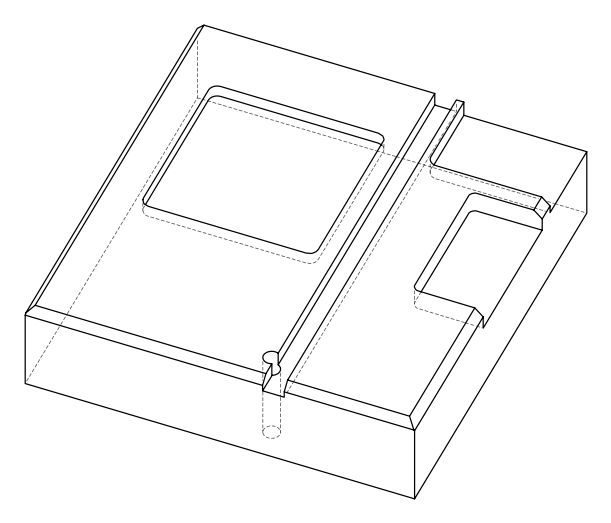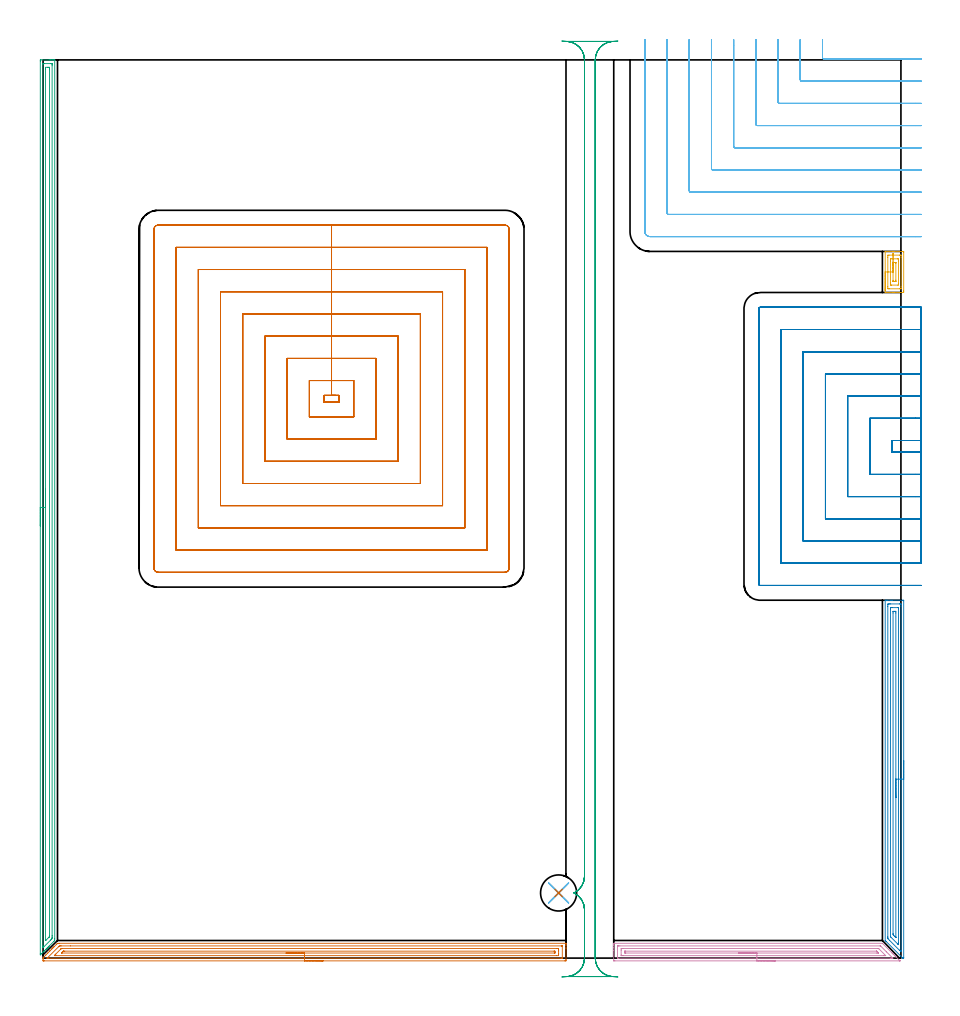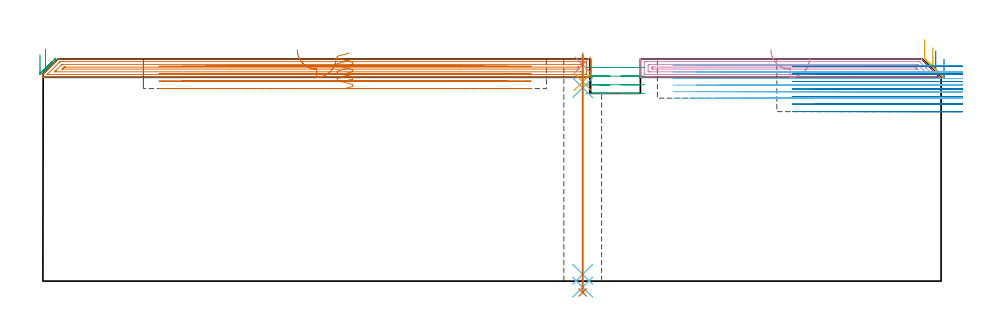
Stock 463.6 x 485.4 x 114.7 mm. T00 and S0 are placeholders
(PLAN: 13 operations, 6 tool changes, 121.6 min)
(1 AREA_MILL | FG_CHAMFER_SURFACE | UGT0205_001 | 9.14 min | 13009 mm3)
(2 AREA_MILL_1 | FG_CHAMFER_SURFACE_1 | UGT0205_001 | 6.27 min | 9955 mm3)
(3 AREA_MILL_2 | FG_CHAMFER_SURFACE_2 | UGT0205_001 | 11.74 min | 14554 mm3)
(4 AREA_MILL_3 | FG_CHAMFER_SURFACE_3 | UGT0205_001 | 5 min | 6951 mm3)
(5 AREA_MILL_4 | FG_CHAMFER_SURFACE_4 | UGT0205_001 | 0.93 min | 1701 mm3)
(6 MILL_CORNER_NOTCH_RECTANGULAR | CORNER_NOTCH_RECTANGULAR | UGT0201_008 | Follow Part, ap 4, ae 75% | 18.74 min | 306807 mm3)
(7 MILL_RECTANGULAR_POCKET | POCKET_RECTANGULAR_STRAIGHT | UGT0201_008 | Follow Part, ap 4, ae 75% | 28.44 min | 646648 mm3)
(8 MILL_SLOT | SLOT_PARTIAL_RECTANGULAR | UGT0201_008 | Follow Part, ap 4, ae 75% | 31.61 min | 382132 mm3)
(9 MILL_RECTANGULAR_SLOT | SLOT_RECTANGULAR | UGT0201_104 | Follow Part, ap 5, ae 75% | 8.61 min | 223768 mm3)
(10 SPOT_DRILL | STEP1HOLE | NXT0321_9005460120000 | 0.05 min | 50 mm3)
(11 DRILL_BLIND_HOLE_INTO_CENTER | STEP1HOLE | UGT0301_198 | 0.06 min | 94 mm3)
(12 GUN_DRILL_THROUGH_HOLE | STEP1HOLE | UGT0307_003 | 0.56 min | 3751 mm3)
(13 SPADE_DRILL_TO_ENLARGE_THROUGH_HOLE | STEP1HOLE | UGT0306_010 | 0.49 min | 27650 mm3)
(TOOL UGT0205_001 | Chamfer Mill 20 x 3 x 45 deg. | D20 FL50 Z2)
(TOOL UGT0201_008 | End Mill 16 mm | D16 FL32 Z4)
(TOOL UGT0201_104 | End Mill 20 mm | D20 FL22 Z2)
(TOOL NXT0321_9005460120000 | NC Spot Drill, 142deg, 12mm, Carbide, Uncoated | D12 PA142 FL30 Z2)
(TOOL UGT0301_198 | Twist Drill 7.9 mm | D7.9 PA118 FL73 Z2)
(TOOL UGT0307_003 | Gun Drill 7 mm | D7 PA130 FL24 Z1)
(TOOL UGT0306_010 | Spade Drill 19.5mm | D19.5 PA132 FL10 Z2)
(OP 1 AREA_MILL)
G17 G21 G94 G90
T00 M6
G54
G17 G0 G90 X151.3 Y-1.5 S1061 M3
G43 Z124.7 H0
Z115.2
G94 G1 X151.262 Z114.328 F250.
X151.148 Z113.463
X150.959 Z112.612
X150.697 Z111.78
X150.363 Z110.974
X149.96 Z110.2
X149.492 Z109.464
X148.96 Z108.772
X148.371 Z108.129
X147.728 Z107.54
X147.036 Z107.008
X146.3 Z106.54
X145.526 Z106.137
X144.72 Z105.803
X143.888 Z105.541
X143.036 Z105.352
X142.172 Z105.238
X141.3 Z105.2
X0.616
X0.359 Y-1.499 Z105.201
X0.17 Y-1.497 Z105.203
X0.003 Y-1.491 Z105.205
X0.001 Y-1.46 Z105.236
X0. Y-1.129 Z105.566
Y-0.463 Z106.236
Y-0.147 Z106.552
X0.008 Y0.185 Z106.884
X0.01 Y0.2 Z106.899
X0.17 Y0.368 Z107.067
X0.616 Y0.817 Z107.515
X1.51 Y1.71 Z108.409
X2.585 Y2.785 Z109.484
X3.633 Y3.834 Z110.532
X3.743 Y3.944 Z110.641
X4.636 Y4.837 Z111.535
X4.799 Y5.001 Z111.696
X4.958 Y5.16 Z111.857
X5.082 Y5.284 Z111.981
X5.237 Y5.439 Z112.134
X5.388 Y5.589 Z112.287
X5.529 Y5.73 Z112.428
X5.675 Y5.877 Z112.573
X5.817 Y6.018 Z112.716
X5.976 Y6.177 Z112.875
X6.113 Y6.315 Z113.011
X7.427 Y7.629 Z114.326
X7.762 Y7.96 Z114.659
X7.799 Y7.993 Z114.693
X8.655 Y8. Z114.7
X282.43
X282.59 Y7.998 Z114.688
X282.597 Y7.861 Z114.554
X282.6 Y7.718 Z114.417
Y7.418 Z114.118
Y6.753 Z113.448
Y5.544 Z112.241
Y5.001 Z111.696
Y-0.857 Z105.84
X282.596 Y-1.129 Z105.569
X282.59 Y-1.493 Z105.205
X282.359 Y-1.497 Z105.202
X281.984 Y-1.5 Z105.2
X141.3
Y-0.086 Z106.614
X2.775 Y-0.085 Z106.615
X2.403 Y-0.083 Z106.617
X2.225 Y-0.079 Z106.621
X2.185 Y-0.075 Z106.625
X2.201 Y-0.055 Z106.645
X2.23 Y-0.023 Z106.677
X2.403 Y0.153 Z106.853
X8.389 Y6.138 Z112.838
X8.655 Y6.402 Z113.102
X8.837 Y6.575 Z113.275
X9.549 Y6.583 Z113.283
X9.72 Y6.585 Z113.285
X14.813 Y6.586 Z113.286
X280.197 Y6.585 Z113.285
X280.369 Y6.584 Z113.284
X280.548 Y6.58 Z113.28
X280.585 Y6.579 Z113.279
X280.591 Y6.556 Z113.256
X280.595 Y6.526 Z113.226
X280.599 Y6.359 Z113.059
X280.6 Y0.228 Z106.928
X280.598 Y0.096 Z106.796
X280.594 Y-0.009 Z106.691
X280.59 Y-0.074 Z106.626
X280.557 Y-0.079 Z106.621
X280.197 Y-0.084 Z106.616
X280.026 Y-0.085 Z106.615
X141.3 Y-0.086 Z106.614
Y1.328 Z108.028
X6.869 Y1.329 Z108.029
X6.144 Y1.333 Z108.033
X6.12 Y1.335 Z108.035
X6.094 Y1.383 Z108.083
X6.205 Y1.499 Z108.199
X6.531 Y1.83 Z108.53
X6.869 Y2.17 Z108.87
X9.549 Y4.85 Z111.55
X9.626 Y4.926 Z111.626
X9.704 Y5.001 Z111.701
X9.854 Y5.142 Z111.842
X9.891 Y5.165 Z111.865
X9.979 Y5.168 Z111.868
X10.095 Y5.17 Z111.87
X10.269 Y5.171 Z111.871
X10.442
X277.517
X278.239 Y5.17 Z111.87
X278.411 Y5.168 Z111.868
X278.575 Y5.165 Z111.865
X278.59 Y5.001 Z111.701
X278.596 Y4.819 Z111.519
X278.6 Y4.126 Z110.826
Y3.94 Z110.64
X278.599 Y2.19 Z108.89
X278.59 Y1.499 Z108.199
X278.577 Y1.335 Z108.035
X277.517 Y1.329 Z108.029
X141.3 Y1.328 Z108.028
Y2.743 Z109.443
X10.442
X10.065 Y2.744 Z109.444
X9.972 Y2.746 Z109.446
X9.919 Y2.749 Z109.449
X9.912 Y2.752 Z109.452
X9.921 Y2.765 Z109.465
X9.941 Y2.79 Z109.49
X9.978 Y2.829 Z109.529
X10.398 Y3.25 Z109.95
X10.442 Y3.293 Z109.993
X10.866 Y3.71 Z110.41
X10.9 Y3.74 Z110.44
X10.919 Y3.75 Z110.45
X10.948 Y3.752 Z110.452
X11.076 Y3.755 Z110.455
X11.335 Y3.757 Z110.457
X11.711
X276.107
X276.461 Y3.755 Z110.455
X276.52 Y3.754 Z110.454
X276.577 Y3.751 Z110.451
X276.59 Y3.672 Z110.372
X276.6 Y3.274 Z109.974
Y3.25 Z109.95
X276.596 Y2.824 Z109.524
X276.593 Y2.771 Z109.471
X276.59 Y2.751 Z109.451
X276.558 Y2.749 Z109.449
X276.421 Y2.745 Z109.445
X276.248 Y2.743 Z109.443
X141.3
X140.428 Z109.481
X139.564 Z109.595
X138.712 Z109.783
X137.88 Z110.046
X137.074 Z110.38
X136.3 Z110.782
X135.564 Z111.251
X134.872 Z111.782
X134.229 Z112.372
X133.64 Z113.015
X133.108 Z113.707
X132.64 Z114.443
X132.237 Z115.216
X131.903 Z116.022
X131.641 Z116.854
X131.452 Z117.706
X131.338 Z118.571
X131.3 Z119.443
G0 Z124.7
M5
M2
(OP 2 AREA_MILL_1)
G17 G21 G94 G90
T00 M6
G54
G17 G0 G90 X465.1 Y106.7 S1061 M3
G43 Z124.7 H0
Z114.7
G94 G1 Y106.662 Z113.828 F250.
Y106.548 Z112.964
Y106.359 Z112.112
Y106.097 Z111.28
Y105.763 Z110.474
Y105.36 Z109.7
Y104.891 Z108.964
Y104.36 Z108.272
Y103.771 Z107.629
Y103.128 Z107.04
Y102.436 Z106.508
Y101.7 Z106.04
Y100.926 Z105.637
Y100.12 Z105.303
Y99.288 Z105.041
Y98.436 Z104.852
Y97.572 Z104.738
Y96.7 Z104.7
Y0.344
X465.098 Y0.177 Z104.702
X465.095 Y0.038 Z104.705
X465.092 Y0.002 Z104.706
X464.894 Y0.001 Z104.9
X464.595 Y0.01 Z105.202
X464.544 Y0.058 Z105.254
X464.423 Y0.177 Z105.375
X464.299 Y0.3 Z105.499
X455.656 Y8.944 Z114.144
X455.501 Y9.098 Z114.296
X455.172 Y9.427 Z114.626
X455.116 Y9.486 Z114.68
X455.105 Y9.505 Z114.69
X455.1 Y9.561 Z114.7
Y193.223
X455.103 Y193.39 Z114.688
X455.142 Y193.393 Z114.649
X455.539 Y193.4 Z114.261
X455.842 Z113.958
X456.544 Z113.251
X457.785 Z112.012
X458.322 Z111.472
X458.942 Z110.853
X464.544 Z105.253
X464.815 Y193.398 Z104.982
X465.092 Y193.39 Z104.706
X465.099 Y193.112 Z104.699
X465.1 Y96.7 Z104.7
X463.686 Z106.114
X463.685 Y4.198 Z106.115
Y4.169
X463.656 Y3.406 Z106.144
X462.852 Y4.198 Z106.948
X462.767 Y4.283 Z107.033
X457.433 Y9.616 Z112.367
X456.601 Y10.454 Z113.199
X456.544 Y10.517 Z113.256
X456.516 Y11.348 Z113.284
X456.515 Y11.378 Z113.285
X456.514 Y190.095 Z113.286
X456.516 Y190.989 Z113.284
X456.517 Y191.017 Z113.283
X456.544 Y191.39 Z113.256
X457.027 Y191.397 Z112.773
X457.433 Y191.399 Z112.367
X457.914 Y191.4 Z111.886
X462.767 Y191.399 Z107.033
X463.25 Y191.397 Z106.55
X463.656 Y191.39 Z106.144
X463.683 Y190.989 Z106.117
X463.684 Y190.96 Z106.116
X463.686 Y190.095 Z106.114
Y96.7
X462.272 Z107.528
X462.271 Y8.271 Z107.529
X462.27 Y7.773 Z107.53
X462.267 Y7.381 Z107.533
X462.265 Y7.263 Z107.535
X462.032 Y7.479 Z107.768
X461.878 Y7.625 Z107.922
X461.726 Y7.773 Z108.074
X458.152 Y11.348 Z111.648
X457.981 Y11.527 Z111.819
X457.935 Y11.577 Z111.865
X457.933 Y11.597 Z111.867
X457.93 Y11.645 Z111.87
X457.929 Y11.744 Z111.871
Y188.308
X457.93 Y188.703 Z111.87
X457.933 Y189.202 Z111.867
X457.936 Y189.39 Z111.864
X458.128 Y189.397 Z111.672
X458.322 Y189.399 Z111.478
X459.014 Y189.4 Z110.786
X462.075 Y189.399 Z107.725
X462.206 Y189.395 Z107.594
X462.253 Y189.391 Z107.547
X462.266 Y189.386 Z107.534
X462.267 Y189.38 Z107.533
X462.27 Y189.333 Z107.53
X462.271 Y189.202 Z107.529
X462.272 Y188.806 Z107.528
Y96.7
X460.857 Z108.943
Y11.481
X460.856 Y11.348 Z108.944
X460.852 Y11.129 Z108.948
X460.851 Y11.113 Z108.949
X460.843 Y11.117 Z108.957
X460.812 Y11.141 Z108.988
X460.782 Y11.168 Z109.018
X460.601 Y11.348 Z109.199
X460.1 Y11.851 Z109.7
X459.715 Y12.242 Z110.085
X459.35 Y12.628 Z110.45
X459.344 Y13.002 Z110.456
X459.343 Y13.136 Z110.457
Y186.52
X459.347 Y187.277 Z110.453
X459.349 Y187.381 Z110.451
X459.444 Y187.39 Z110.356
X460.114 Y187.4 Z109.686
X460.542 Y187.395 Z109.258
X460.756 Y187.39 Z109.044
X460.85 Y187.384 Z108.95
X460.857 Y186.52 Z108.943
Y96.7
Y95.828 Z108.981
Y94.963 Z109.095
Y94.112 Z109.283
Y93.28 Z109.546
Y92.474 Z109.88
Y91.7 Z110.282
Y90.964 Z110.751
Y90.272 Z111.282
Y89.629 Z111.872
Y89.039 Z112.515
Y88.508 Z113.207
Y88.04 Z113.943
Y87.637 Z114.716
Y87.303 Z115.522
Y87.041 Z116.354
Y86.852 Z117.206
Y86.738 Z118.071
Y86.7 Z118.943
G0 Z124.7
M5
M2
(OP 3 AREA_MILL_2)
G17 G21 G94 G90
T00 M6
G54
G17 G0 G90 X-1.5 Y233.55 S1061 M3
G43 Z124.7 H0
Z116.9
G94 G1 Y233.588 Z116.028 F250.
Y233.702 Z115.164
Y233.891 Z114.312
Y234.153 Z113.48
Y234.487 Z112.674
Y234.89 Z111.9
Y235.358 Z111.164
Y235.89 Z110.472
Y236.479 Z109.829
Y237.122 Z109.24
Y237.814 Z108.709
Y238.55 Z108.24
Y239.324 Z107.837
Y240.13 Z107.503
Y240.962 Z107.241
Y241.814 Z107.052
Y242.678 Z106.938
Y243.55 Z106.9
X-1.499 Y484.781 Z106.901
X-1.497 Y485.176 Z106.902
X-1.492 Y485.39 Z106.905
X-1.109 Y485.4 Z107.288
X3.277 Z111.671
X3.815 Z112.212
X4.154 Z112.55
X4.693 Z113.089
X5.031 Z113.426
X5.71 Z114.109
X5.998 Z114.397
X6.151 Y485.398 Z114.543
X6.298 Y485.39 Z114.688
X6.3 Y485.227 Z114.7
Y10.36
X6.293 Y9.499 Z114.693
X6.265 Y9.467 Z114.665
X5.909 Y9.108 Z114.307
X3.277 Y6.475 Z111.673
X3.141 Y6.34 Z111.539
X2.978 Y6.176 Z111.375
X2.839 Y6.036 Z111.234
X2.694 Y5.893 Z111.092
X2.547 Y5.746 Z110.945
X2.4 Y5.598 Z110.795
X2.248 Y5.446 Z110.645
X2.116 Y5.315 Z110.514
X1.961 Y5.159 Z110.356
X1.801 Y5. Z110.199
X1.686 Y4.884 Z110.083
X1.523 Y4.72 Z109.917
X1.354 Y4.553 Z109.752
X1.255 Y4.454 Z109.653
X0.646 Y3.845 Z109.044
X0.461 Y3.66 Z108.858
X-0.142 Y3.058 Z108.258
X-0.88 Y2.319 Z107.519
X-1.493 Y1.707 Z106.907
X-1.496 Y1.873 Z106.904
X-1.5 Y2.223 Z106.9
Y2.319
Y243.55
X-0.086 Z108.314
X-0.085 Y482.845 Z108.315
X-0.079 Y483.382 Z108.321
X-0.062 Y483.39 Z108.338
X0.008 Y483.395 Z108.408
X0.114 Y483.398 Z108.514
X0.247 Y483.4 Z108.647
X0.646 Z109.046
X4.154 Z112.554
X4.633 Z113.033
X4.816 Y483.397 Z113.216
X4.848 Y483.395 Z113.248
X4.877 Y483.391 Z113.277
X4.879 Y483.349 Z113.279
X4.884 Y483.144 Z113.284
X4.885 Y482.994 Z113.285
X4.886 Y482.249 Z113.286
Y12.147
X4.884 Y11.404 Z113.284
X4.882 Y11.254 Z113.282
X4.867 Y10.528 Z113.267
X4.707 Y10.36 Z113.107
X4.429 Y10.08 Z112.829
X4.154 Y9.804 Z112.554
X0.243 Y5.893 Z108.643
X0.084 Y5.737 Z108.484
X0.001 Y5.657 Z108.401
X-0.069 Y5.592 Z108.331
X-0.079 Y5.738 Z108.321
X-0.082 Y5.893 Z108.318
X-0.085 Y6.367 Z108.315
X-0.086 Y6.638 Z108.314
Y243.55
X1.328 Z109.728
X1.329 Y480.313 Z109.729
X1.33 Y480.51 Z109.73
X1.336 Y481.207 Z109.736
X1.34 Y481.393 Z109.74
X2.4 Y481.4 Z110.8
X3.089 Y481.399 Z111.489
X3.277 Y481.395 Z111.677
X3.46 Y481.39 Z111.86
X3.465 Y481.207 Z111.865
X3.469 Y481.012 Z111.869
X3.471 Y480.313 Z111.871
Y480.115
Y11.95
X3.47 Y11.751 Z111.87
X3.467 Y11.62 Z111.867
X3.464 Y11.576 Z111.864
X3.455 Y11.562 Z111.855
X3.428 Y11.531 Z111.828
X3.277 Y11.377 Z111.677
X3.217 Y11.316 Z111.617
X1.523 Y9.622 Z109.923
X1.446 Y9.545 Z109.846
X1.366 Y9.467 Z109.766
X1.35 Y9.457 Z109.75
X1.335 Y9.449 Z109.735
X1.332 Y9.467 Z109.732
X1.331 Y9.492 Z109.731
X1.329 Y9.664 Z109.729
X1.328 Y243.55 Z109.728
Y244.422 Z109.767
Y245.286 Z109.88
Y246.138 Z110.069
Y246.97 Z110.332
Y247.776 Z110.665
Y248.55 Z111.068
Y249.286 Z111.537
Y249.978 Z112.068
Y250.621 Z112.657
Y251.21 Z113.301
Y251.742 Z113.993
Y252.21 Z114.728
Y252.613 Z115.502
Y252.947 Z116.308
Y253.209 Z117.14
Y253.398 Z117.992
Y253.512 Z118.857
Y253.55 Z119.728
G0 Z124.7
M5
M2
(OP 4 AREA_MILL_3)
G17 G21 G94 G90
T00 M6
G54
G17 G0 G90 X395.75 Y-1.5 S1061 M3
G43 Z124.7 H0
Z115.2
G94 G1 X395.712 Z114.328 F250.
X395.598 Z113.464
X395.409 Z112.612
X395.147 Z111.78
X394.813 Z110.974
X394.41 Z110.2
X393.942 Z109.464
X393.41 Z108.772
X392.821 Z108.129
X392.178 Z107.54
X391.486 Z107.008
X390.75 Z106.54
X389.976 Z106.137
X389.17 Z105.803
X388.338 Z105.541
X387.486 Z105.352
X386.622 Z105.238
X385.75 Z105.2
X309.005
X308.485 Y-1.495 Z105.203
X308.41 Y-1.492 Z105.206
X308.4 Y-1.411 Z105.286
Y4.126 Z110.82
Y5.566 Z112.263
Y6.753 Z113.448
Y7.375 Z114.074
Y7.737 Z114.436
X308.403 Y7.87 Z114.563
X308.41 Y7.998 Z114.688
X308.558 Y8. Z114.7
X453.572
X453.595 Y7.993 Z114.692
X453.614 Y7.985 Z114.683
X453.742 Y7.858 Z114.558
X458.79 Y2.812 Z109.508
X458.926 Y2.675 Z109.373
X459.087 Y2.514 Z109.212
X459.228 Y2.374 Z109.07
X459.372 Y2.229 Z108.927
X459.517 Y2.084 Z108.782
X459.666 Y1.936 Z108.632
X460.146 Y1.454 Z108.154
X460.413 Y1.188 Z107.886
X460.541 Y1.061 Z107.757
X460.891 Y0.709 Z107.409
X463.051 Y-1.45 Z105.248
X463.09 Y-1.491 Z105.207
X463.091 Y-1.497 Z105.201
X463.09 Y-1.499 Z105.199
X462.748 Y-1.5 Z105.2
X385.75
Y-0.086 Z106.614
X310.789 Y-0.085 Z106.615
X310.617 Y-0.084 Z106.616
X310.445 Y-0.08 Z106.62
X310.41 Y-0.079 Z106.621
X310.406 Y-0.055 Z106.645
X310.403 Y-0.027 Z106.673
X310.4 Y0.129 Z106.829
X310.401 Y6.387 Z113.087
X310.405 Y6.488 Z113.188
X310.41 Y6.555 Z113.255
X310.415 Y6.579 Z113.279
X310.43 Y6.58 Z113.28
X310.789 Y6.585 Z113.285
X310.96
X311.682 Y6.586 Z113.286
X452.318 Y6.585 Z113.285
X452.498 Y6.583 Z113.283
X452.542 Y6.58 Z113.28
X452.561 Y6.577 Z113.277
X452.587 Y6.555 Z113.255
X452.679 Y6.469 Z113.169
X455.803 Y3.348 Z110.048
X458.926 Y0.223 Z106.923
X459.163 Y-0.021 Z106.679
X459.209 Y-0.07 Z106.63
X459.14 Y-0.079 Z106.621
X458.926 Y-0.083 Z106.617
X458.754 Y-0.085 Z106.615
X458.033 Y-0.086 Z106.614
X457.863
X385.75
Y1.328 Z108.028
X313.466
X312.746 Y1.33 Z108.03
X312.574 Y1.332 Z108.032
X312.411 Y1.335 Z108.035
X312.405 Y1.499 Z108.199
X312.401 Y1.668 Z108.368
X312.4 Y4.296 Z110.996
X312.406 Y5.001 Z111.701
X312.408 Y5.164 Z111.864
X312.574 Y5.167 Z111.867
X313.294 Y5.171 Z111.871
X450.894
X451.068
X451.414 Y5.167 Z111.867
X451.51 Y5.165 Z111.865
X451.544 Y5.145 Z111.845
X451.596 Y5.098 Z111.798
X451.699 Y5.001 Z111.701
X455.201 Y1.499 Z108.199
X455.356 Y1.341 Z108.041
X455.357 Y1.332 Z108.032
X455.356 Y1.331 Z108.031
X454.637 Y1.329 Z108.029
X454.464 Y1.328 Z108.028
X385.75
Y2.743 Z109.443
X314.875
X314.53 Y2.745 Z109.445
X314.468 Y2.746 Z109.446
X314.41 Y2.75 Z109.45
X314.4 Y3.25 Z109.95
X314.401 Y3.668 Z110.368
X314.403 Y3.72 Z110.42
X314.408 Y3.745 Z110.445
X314.411 Y3.75 Z110.45
X314.425 Y3.752 Z110.452
X314.562 Y3.756 Z110.456
X314.735 Y3.757 Z110.457
X450.378
X450.442 Y3.756 Z110.456
X450.473 Y3.753 Z110.453
X450.485 Y3.751 Z110.451
X450.539 Y3.7 Z110.4
X450.781 Y3.468 Z110.168
X450.894 Y3.357 Z110.057
X451.298 Y2.95 Z109.65
X451.417 Y2.826 Z109.526
X451.49 Y2.747 Z109.447
X451.484 Y2.746 Z109.446
X451.409 Y2.745 Z109.445
X450.894 Y2.743 Z109.443
X450.519
X385.75
X384.878 Z109.481
X384.014 Z109.595
X383.162 Z109.783
X382.33 Z110.046
X381.524 Z110.38
X380.75 Z110.782
X380.014 Z111.251
X379.322 Z111.782
X378.679 Z112.372
X378.09 Z113.015
X377.558 Z113.707
X377.09 Z114.443
X376.687 Z115.217
X376.353 Z116.022
X376.091 Z116.854
X375.902 Z117.706
X375.788 Z118.571
X375.75 Z119.443
G0 Z124.7
M5
M2
(OP 5 AREA_MILL_4)
G17 G21 G94 G90
T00 M6
G54
G17 G0 G90 X455.1 Y360.8 S1061 M3
G43 Z124.7 H0
G94 G1 Y360.838 Z123.828 F250.
Y360.952 Z122.963
Y361.141 Z122.112
Y361.403 Z121.28
Y361.737 Z120.474
Y362.14 Z119.7
Y362.609 Z118.964
Y363.14 Z118.272
Y363.729 Z117.629
Y364.372 Z117.039
Y365.064 Z116.508
Y365.8 Z116.04
Y366.574 Z115.637
Y367.38 Z115.303
Y368.212 Z115.041
Y369.064 Z114.852
Y369.928 Z114.738
Y370.8 Z114.7
Y381.852
X455.105 Y381.891 Z114.691
X455.11 Y381.894 Z114.685
X455.219 Y381.9 Z114.579
X459.307 Z110.492
X460.097 Z109.697
X464.544 Z105.251
X464.944 Y381.897 Z104.852
X465.091 Y381.89 Z104.705
X465.099 Y381.743 Z104.699
X465.1 Y381.41 Z104.7
Y360.521
X465.098 Y360.19 Z104.702
X465.091 Y359.706 Z104.705
X465.034 Y359.703 Z104.761
X463.259 Y359.7 Z106.537
X460.1 Z109.693
X459.307 Z110.492
X459.211 Z110.587
X455.219 Z114.579
X455.11 Y359.706 Z114.685
X455.105 Y359.709 Z114.691
X455.1 Y359.747 Z114.7
Y370.8
X456.514 Z113.286
Y378.758
X456.516 Y379.642 Z113.284
X456.518 Y379.669 Z113.282
X456.544 Y379.89 Z113.256
X457.175 Y379.899 Z112.625
X462.767 Y379.9 Z107.033
X463.399 Y379.897 Z106.401
X463.656 Y379.89 Z106.144
X463.682 Y379.642 Z106.118
X463.684 Y379.614 Z106.116
X463.686 Y378.758 Z106.114
Y362.842
X463.684 Y361.958 Z106.116
X463.682 Y361.931 Z106.118
X463.656 Y361.71 Z106.144
X463.025 Y361.701 Z106.775
X457.433 Y361.7 Z112.367
X456.801 Y361.703 Z112.999
X456.544 Y361.71 Z113.256
X456.518 Y361.958 Z113.282
X456.516 Y361.987 Z113.284
X456.514 Y362.842 Z113.286
Y370.8
X457.928 Z111.872
Y376.497
X457.929 Y376.989 Z111.871
X457.93 Y377.379 Z111.87
X457.935 Y377.874 Z111.865
X458.296 Y377.899 Z111.504
X461.852 Y377.9 Z107.948
X461.878 Y377.898 Z107.922
X462.264 Y377.874 Z107.536
X462.269 Y377.484 Z107.531
X462.271 Y376.989 Z107.529
X462.272 Y376.497 Z107.528
X462.271 Y364.611 Z107.529
X462.27 Y364.221 Z107.53
X462.265 Y363.727 Z107.535
X461.904 Y363.701 Z107.896
X458.349 Y363.7 Z111.451
X458.322 Y363.702 Z111.478
X457.935 Y363.727 Z111.865
X457.931 Y364.116 Z111.869
X457.929 Y364.611 Z111.871
X457.928 Y365.002 Z111.872
Y370.8
X459.343 Z110.457
Y375.09
Y375.221
X459.344 Y375.598 Z110.456
X459.346 Y375.786 Z110.454
X459.349 Y375.878 Z110.451
X459.352 Y375.89 Z110.448
X459.372 Y375.894 Z110.428
X459.419 Y375.898 Z110.381
X460.1 Y375.9 Z109.7
X460.307 Z109.493
X460.814 Y375.894 Z108.986
X460.843 Y375.891 Z108.957
X460.851 Y375.887 Z108.949
X460.853 Y375.874 Z108.947
X460.856 Y375.801 Z108.944
X460.857 Y375.651 Z108.943
Y375.352
Y366.379
X460.856 Y366.002 Z108.944
X460.854 Y365.814 Z108.946
X460.851 Y365.722 Z108.949
X460.848 Y365.71 Z108.952
X460.828 Y365.706 Z108.972
X460.781 Y365.702 Z109.019
X460.1 Y365.7 Z109.7
X459.894 Z109.906
X459.386 Y365.706 Z110.414
X459.357 Y365.709 Z110.443
X459.349 Y365.713 Z110.451
X459.347 Y365.726 Z110.453
X459.344 Y365.799 Z110.456
X459.343 Y365.949 Z110.457
Y366.248
Y370.8
Y371.672 Z110.495
Y372.537 Z110.609
Y373.388 Z110.798
Y374.22 Z111.06
Y375.026 Z111.394
Y375.8 Z111.797
Y376.536 Z112.266
Y377.228 Z112.797
Y377.871 Z113.386
Y378.461 Z114.03
Y378.992 Z114.722
Y379.46 Z115.457
Y379.863 Z116.231
Y380.197 Z117.037
Y380.459 Z117.869
Y380.648 Z118.721
Y380.762 Z119.586
Y380.8 Z120.457
G0 Z124.7
M5
M2
(OP 6 MILL_CORNER_NOTCH_RECTANGULAR)
G17 G21 G94 G90
T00 M6
G54
G17 G0 G90 X421.2 Y496.4 S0 M3
G43 Z124.7 H0
Z111.317
G94 G1 Y493.4 F250.
Y486.693 F500.
G3 X421.993 Y485.9 R0.8
G1 X471.584
X474.584 F250.
G0 Z124.7
X409.2 Y496.4
Z111.317
G1 Y493.4
Y474.693 F500.
G3 X409.993 Y473.9 R0.8
G1 X471.6
X474.6 F250.
G0 Z124.7
X397.2 Y496.4
Z111.317
G1 Y493.4
Y462.694 F500.
G3 X397.994 Y461.9 R0.8
G1 X471.6
X474.6 F250.
G0 Z124.7
X385.2 Y496.4
Z111.317
G1 Y493.4
Y450.694 F500.
G3 X385.994 Y449.9 R0.8
G1 X471.6
X474.6 F250.
G0 Z124.7
X373.2 Y496.4
Z111.317
G1 Y493.4
Y438.694 F500.
G3 X373.994 Y437.9 R0.8
G1 X471.6
X474.6 F250.
G0 Z124.7
X361.2 Y496.4
Z111.317
G1 Y493.4
Y426.695 F500.
G3 X361.995 Y425.9 R0.8
G1 X471.6
X474.6 F250.
G0 Z124.7
X349.2 Y496.4
Z111.317
G1 Y493.4
Y414.695 F500.
G3 X349.995 Y413.9 R0.8
G1 X471.6
X474.6 F250.
G0 Z124.7
X337.2 Y496.4
Z111.317
G1 Y493.4
Y402.695 F500.
G3 X337.995 Y401.9 R0.8
G1 X471.6
X474.6 F250.
G0 Z124.7
X325.2 Y496.4
Z111.317
G1 Y493.4
Y392.7 F500.
G3 X328. Y389.9 R2.8
G1 X471.6
X474.6 F250.
G0 Z124.7
X421.2 Y496.4
Z107.933
G1 Y493.4
Y486.693 F500.
G3 X421.993 Y485.9 R0.8
G1 X471.584
X474.584 F250.
G0 Z124.7
X409.2 Y496.4
Z107.933
G1 Y493.4
Y474.693 F500.
G3 X409.993 Y473.9 R0.8
G1 X471.6
X474.6 F250.
G0 Z124.7
X397.2 Y496.4
Z107.933
G1 Y493.4
Y462.694 F500.
G3 X397.994 Y461.9 R0.8
G1 X471.6
X474.6 F250.
G0 Z124.7
X385.2 Y496.4
Z107.933
G1 Y493.4
Y450.694 F500.
G3 X385.994 Y449.9 R0.8
G1 X471.6
X474.6 F250.
G0 Z124.7
X373.2 Y496.4
Z107.933
G1 Y493.4
Y438.694 F500.
G3 X373.994 Y437.9 R0.8
G1 X471.6
X474.6 F250.
G0 Z124.7
X361.2 Y496.4
Z107.933
G1 Y493.4
Y426.695 F500.
G3 X361.995 Y425.9 R0.8
G1 X471.6
X474.6 F250.
G0 Z124.7
X349.2 Y496.4
Z107.933
G1 Y493.4
Y414.695 F500.
G3 X349.995 Y413.9 R0.8
G1 X471.6
X474.6 F250.
G0 Z124.7
X337.2 Y496.4
Z107.933
G1 Y493.4
Y402.695 F500.
G3 X337.995 Y401.9 R0.8
G1 X471.6
X474.6 F250.
G0 Z124.7
X325.2 Y496.4
Z107.933
G1 Y493.4
Y392.7 F500.
G3 X328. Y389.9 R2.8
G1 X471.6
X474.6 F250.
G0 Z124.7
X421.2 Y496.4
Z104.55
G1 Y493.4
Y486.693 F500.
G3 X421.993 Y485.9 R0.8
G1 X471.584
X474.584 F250.
G0 Z124.7
X409.2 Y496.4
Z104.55
G1 Y493.4
Y474.693 F500.
G3 X409.993 Y473.9 R0.8
G1 X471.6
X474.6 F250.
G0 Z124.7
X397.2 Y496.4
Z104.55
G1 Y493.4
Y462.694 F500.
G3 X397.994 Y461.9 R0.8
G1 X471.6
X474.6 F250.
G0 Z124.7
X385.2 Y496.4
Z104.55
G1 Y493.4
Y450.694 F500.
G3 X385.994 Y449.9 R0.8
G1 X471.6
X474.6 F250.
G0 Z124.7
X373.2 Y496.4
Z104.55
G1 Y493.4
Y438.694 F500.
G3 X373.994 Y437.9 R0.8
G1 X471.6
X474.6 F250.
G0 Z124.7
X361.2 Y496.4
Z104.55
G1 Y493.4
Y426.695 F500.
G3 X361.995 Y425.9 R0.8
G1 X471.6
X474.6 F250.
G0 Z124.7
X349.2 Y496.4
Z104.55
G1 Y493.4
Y414.695 F500.
G3 X349.995 Y413.9 R0.8
G1 X471.6
X474.6 F250.
G0 Z124.7
X337.2 Y496.4
Z104.55
G1 Y493.4
Y402.695 F500.
G3 X337.995 Y401.9 R0.8
G1 X471.6
X474.6 F250.
G0 Z124.7
X325.2 Y496.4
Z104.55
G1 Y493.4
Y392.7 F500.
G3 X328. Y389.9 R2.8
G1 X471.6
X474.6 F250.
G0 Z124.7
X421.2 Y496.4
Z101.167
G1 Y493.4
Y486.693 F500.
G3 X421.993 Y485.9 R0.8
G1 X471.584
X474.584 F250.
G0 Z124.7
X409.2 Y496.4
Z101.167
G1 Y493.4
Y474.693 F500.
G3 X409.993 Y473.9 R0.8
G1 X471.6
X474.6 F250.
G0 Z124.7
X397.2 Y496.4
Z101.167
G1 Y493.4
Y462.694 F500.
G3 X397.994 Y461.9 R0.8
G1 X471.6
X474.6 F250.
G0 Z124.7
X385.2 Y496.4
Z101.167
G1 Y493.4
Y450.694 F500.
G3 X385.994 Y449.9 R0.8
G1 X471.6
X474.6 F250.
G0 Z124.7
X373.2 Y496.4
Z101.167
G1 Y493.4
Y438.694 F500.
G3 X373.994 Y437.9 R0.8
G1 X471.6
X474.6 F250.
G0 Z124.7
X361.2 Y496.4
Z101.167
G1 Y493.4
Y426.695 F500.
G3 X361.995 Y425.9 R0.8
G1 X471.6
X474.6 F250.
G0 Z124.7
X349.2 Y496.4
Z101.167
G1 Y493.4
Y414.695 F500.
G3 X349.995 Y413.9 R0.8
G1 X471.6
X474.6 F250.
G0 Z124.7
X337.2 Y496.4
Z101.167
G1 Y493.4
Y402.695 F500.
G3 X337.995 Y401.9 R0.8
G1 X471.6
X474.6 F250.
G0 Z124.7
X325.2 Y496.4
Z101.167
G1 Y493.4
Y392.7 F500.
G3 X328. Y389.9 R2.8
G1 X471.6
X474.6 F250.
G0 Z124.7
X421.2 Y496.4
Z97.783
G1 Y493.4
Y486.693 F500.
G3 X421.993 Y485.9 R0.8
G1 X471.584
X474.584 F250.
G0 Z124.7
X409.2 Y496.4
Z97.783
G1 Y493.4
Y474.693 F500.
G3 X409.993 Y473.9 R0.8
G1 X471.6
X474.6 F250.
G0 Z124.7
X397.2 Y496.4
Z97.783
G1 Y493.4
Y462.694 F500.
G3 X397.994 Y461.9 R0.8
G1 X471.6
X474.6 F250.
G0 Z124.7
X385.2 Y496.4
Z97.783
G1 Y493.4
Y450.694 F500.
G3 X385.994 Y449.9 R0.8
G1 X471.6
X474.6 F250.
G0 Z124.7
X373.2 Y496.4
Z97.783
G1 Y493.4
Y438.694 F500.
G3 X373.994 Y437.9 R0.8
G1 X471.6
X474.6 F250.
G0 Z124.7
X361.2 Y496.4
Z97.783
G1 Y493.4
Y426.695 F500.
G3 X361.995 Y425.9 R0.8
G1 X471.6
X474.6 F250.
G0 Z124.7
X349.2 Y496.4
Z97.783
G1 Y493.4
Y414.695 F500.
G3 X349.995 Y413.9 R0.8
G1 X471.6
X474.6 F250.
G0 Z124.7
X337.2 Y496.4
Z97.783
G1 Y493.4
Y402.695 F500.
G3 X337.995 Y401.9 R0.8
G1 X471.6
X474.6 F250.
G0 Z124.7
X325.2 Y496.4
Z97.783
G1 Y493.4
Y392.7 F500.
G3 X328. Y389.9 R2.8
G1 X471.6
X474.6 F250.
G0 Z124.7
X421.2 Y496.4
Z94.4
G1 Y493.4
Y486.693 F500.
G3 X421.993 Y485.9 R0.8
G1 X471.584
X474.584 F250.
G0 Z124.7
X409.2 Y496.4
Z94.4
G1 Y493.4
Y474.693 F500.
G3 X409.993 Y473.9 R0.8
G1 X471.6
X474.6 F250.
G0 Z124.7
X397.2 Y496.4
Z94.4
G1 Y493.4
Y462.694 F500.
G3 X397.994 Y461.9 R0.8
G1 X471.6
X474.6 F250.
G0 Z124.7
X385.2 Y496.4
Z94.4
G1 Y493.4
Y450.694 F500.
G3 X385.994 Y449.9 R0.8
G1 X471.6
X474.6 F250.
G0 Z124.7
X373.2 Y496.4
Z94.4
G1 Y493.4
Y438.694 F500.
G3 X373.994 Y437.9 R0.8
G1 X471.6
X474.6 F250.
G0 Z124.7
X361.2 Y496.4
Z94.4
G1 Y493.4
Y426.695 F500.
G3 X361.995 Y425.9 R0.8
G1 X471.6
X474.6 F250.
G0 Z124.7
X349.2 Y496.4
Z94.4
G1 Y493.4
Y414.695 F500.
G3 X349.995 Y413.9 R0.8
G1 X471.6
X474.6 F250.
G0 Z124.7
X337.2 Y496.4
Z94.4
G1 Y493.4
Y402.695 F500.
G3 X337.995 Y401.9 R0.8
G1 X471.6
X474.6 F250.
G0 Z124.7
X325.2 Y496.4
Z94.4
G1 Y493.4
Y392.7 F500.
G3 X328. Y389.9 R2.8
G1 X471.6
X474.6 F250.
G0 Z124.7
M5
M2
(OP 7 MILL_RECTANGULAR_POCKET)
G17 G21 G94 G90
T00 M6
G54
G17 G0 G90 X158.171 Y304.1 S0 M3
G43 Z124.7 H0
Z117.7
G94 G1 X151.9 Z116.02 F250.
Y300.5 Z115.055
X159.9 Z112.911
Y304.1 Z111.947
X155.9 Z110.875
X151.9 F500.
Y300.5
X159.9
Y304.1
X155.9
Y312.1
X143.9
Y292.5
X167.9
Y312.1
X155.9
Y324.1
X131.9
Y280.5
X179.9
Y324.1
X155.9
Y336.1
X119.9
Y268.5
X191.9
Y336.1
X155.9
Y348.1
X107.9
Y256.5
X203.9
Y348.1
X155.9
Y360.1
X95.9
Y244.5
X215.9
Y360.1
X155.9
Y372.1
X83.9
Y232.5
X227.9
Y372.1
X155.9
Y384.1
X71.9
Y220.5
X239.9
Y384.1
X155.9
Y396.1
X62.2
G3 X59.9 Y393.8 R2.3
G1 Y210.8
G3 X62.2 Y208.5 R2.3
G1 X249.6
G3 X251.9 Y210.8 R2.3
G1 Y393.8
G3 X249.6 Y396.1 R2.3
G1 X155.9
X154.9
G0 X158.171 Y304.1 Z113.875
G1 X151.9 Z112.195 F250.
Y300.5 Z111.23
X159.9 Z109.086
Y304.1 Z108.122
X155.9 Z107.05
X151.9 F500.
Y300.5
X159.9
Y304.1
X155.9
Y312.1
X143.9
Y292.5
X167.9
Y312.1
X155.9
Y324.1
X131.9
Y280.5
X179.9
Y324.1
X155.9
Y336.1
X119.9
Y268.5
X191.9
Y336.1
X155.9
Y348.1
X107.9
Y256.5
X203.9
Y348.1
X155.9
Y360.1
X95.9
Y244.5
X215.9
Y360.1
X155.9
Y372.1
X83.9
Y232.5
X227.9
Y372.1
X155.9
Y384.1
X71.9
Y220.5
X239.9
Y384.1
X155.9
Y396.1
X62.2
G3 X59.9 Y393.8 R2.3
G1 Y210.8
G3 X62.2 Y208.5 R2.3
G1 X249.6
G3 X251.9 Y210.8 R2.3
G1 Y393.8
G3 X249.6 Y396.1 R2.3
G1 X155.9
X154.9
G0 X158.171 Y304.1 Z110.05
G1 X151.9 Z108.37 F250.
Y300.5 Z107.405
X159.9 Z105.261
Y304.1 Z104.297
X155.9 Z103.225
X151.9 F500.
Y300.5
X159.9
Y304.1
X155.9
Y312.1
X143.9
Y292.5
X167.9
Y312.1
X155.9
Y324.1
X131.9
Y280.5
X179.9
Y324.1
X155.9
Y336.1
X119.9
Y268.5
X191.9
Y336.1
X155.9
Y348.1
X107.9
Y256.5
X203.9
Y348.1
X155.9
Y360.1
X95.9
Y244.5
X215.9
Y360.1
X155.9
Y372.1
X83.9
Y232.5
X227.9
Y372.1
X155.9
Y384.1
X71.9
Y220.5
X239.9
Y384.1
X155.9
Y396.1
X62.2
G3 X59.9 Y393.8 R2.3
G1 Y210.8
G3 X62.2 Y208.5 R2.3
G1 X249.6
G3 X251.9 Y210.8 R2.3
G1 Y393.8
G3 X249.6 Y396.1 R2.3
G1 X155.9
X154.9
G0 X158.171 Y304.1 Z106.225
G1 X151.9 Z104.545 F250.
Y300.5 Z103.58
X159.9 Z101.436
Y304.1 Z100.472
X155.9 Z99.4
X151.9 F500.
Y300.5
X159.9
Y304.1
X155.9
Y312.1
X143.9
Y292.5
X167.9
Y312.1
X155.9
Y324.1
X131.9
Y280.5
X179.9
Y324.1
X155.9
Y336.1
X119.9
Y268.5
X191.9
Y336.1
X155.9
Y348.1
X107.9
Y256.5
X203.9
Y348.1
X155.9
Y360.1
X95.9
Y244.5
X215.9
Y360.1
X155.9
Y372.1
X83.9
Y232.5
X227.9
Y372.1
X155.9
Y384.1
X71.9
Y220.5
X239.9
Y384.1
X155.9
Y396.1
X62.2
G3 X59.9 Y393.8 R2.3
G1 Y210.8
G3 X62.2 Y208.5 R2.3
G1 X249.6
G3 X251.9 Y210.8 R2.3
G1 Y393.8
G3 X249.6 Y396.1 R2.3
G1 X155.9
X154.9
G0 Z124.7
M5
M2
(OP 8 MILL_SLOT)
G17 G21 G94 G90
T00 M6
G54
G17 G0 G90 X474.6 Y279.7 S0 M3
G43 Z124.7 H0
Z110.814
G94 G1 X471.6 F250.
X458.8 F500.
Y273.4
X471.6
X474.6 F250.
Y291.7
X471.6
X446.8 F500.
Y261.4
X471.6
X474.6 F250.
Y303.7
X471.6
X434.8 F500.
Y249.4
X471.6
X474.6 F250.
Y315.7
X471.6
X422.8 F500.
Y237.4
X471.6
X474.6 F250.
Y327.7
X471.6
X410.8 F500.
Y225.4
X471.6
X474.6 F250.
Y339.7
X471.6
X398.8 F500.
Y213.4
X471.6
X474.6 F250.
Y351.7
X471.6
X387.5 F500.
G3 X386.8 Y351. R0.7
G1 Y202.1
G3 X387.5 Y201.4 R0.7
G1 X471.6
X474.6 F250.
G0 Y279.7 Z106.928
G1 X471.6
X458.8 F500.
Y273.4
X471.6
X474.6 F250.
Y291.7
X471.6
X446.8 F500.
Y261.4
X471.6
X474.6 F250.
Y303.7
X471.6
X434.8 F500.
Y249.4
X471.6
X474.6 F250.
Y315.7
X471.6
X422.8 F500.
Y237.4
X471.6
X474.6 F250.
Y327.7
X471.6
X410.8 F500.
Y225.4
X471.6
X474.6 F250.
Y339.7
X471.6
X398.8 F500.
Y213.4
X471.6
X474.6 F250.
Y351.7
X471.6
X387.5 F500.
G3 X386.8 Y351. R0.7
G1 Y202.1
G3 X387.5 Y201.4 R0.7
G1 X471.6
X474.6 F250.
G0 Y279.7 Z103.043
G1 X471.6
X458.8 F500.
Y273.4
X471.6
X474.6 F250.
Y291.7
X471.6
X446.8 F500.
Y261.4
X471.6
X474.6 F250.
Y303.7
X471.6
X434.8 F500.
Y249.4
X471.6
X474.6 F250.
Y315.7
X471.6
X422.8 F500.
Y237.4
X471.6
X474.6 F250.
Y327.7
X471.6
X410.8 F500.
Y225.4
X471.6
X474.6 F250.
Y339.7
X471.6
X398.8 F500.
Y213.4
X471.6
X474.6 F250.
Y351.7
X471.6
X387.5 F500.
G3 X386.8 Y351. R0.7
G1 Y202.1
G3 X387.5 Y201.4 R0.7
G1 X471.6
X474.6 F250.
G0 Y279.7 Z99.157
G1 X471.6
X458.8 F500.
Y273.4
X471.6
X474.6 F250.
Y291.7
X471.6
X446.8 F500.
Y261.4
X471.6
X474.6 F250.
Y303.7
X471.6
X434.8 F500.
Y249.4
X471.6
X474.6 F250.
Y315.7
X471.6
X422.8 F500.
Y237.4
X471.6
X474.6 F250.
Y327.7
X471.6
X410.8 F500.
Y225.4
X471.6
X474.6 F250.
Y339.7
X471.6
X398.8 F500.
Y213.4
X471.6
X474.6 F250.
Y351.7
X471.6
X387.5 F500.
G3 X386.8 Y351. R0.7
G1 Y202.1
G3 X387.5 Y201.4 R0.7
G1 X471.6
X474.6 F250.
G0 Y279.7 Z95.271
G1 X471.6
X458.8 F500.
Y273.4
X471.6
X474.6 F250.
Y291.7
X471.6
X446.8 F500.
Y261.4
X471.6
X474.6 F250.
Y303.7
X471.6
X434.8 F500.
Y249.4
X471.6
X474.6 F250.
Y315.7
X471.6
X422.8 F500.
Y237.4
X471.6
X474.6 F250.
Y327.7
X471.6
X410.8 F500.
Y225.4
X471.6
X474.6 F250.
Y339.7
X471.6
X398.8 F500.
Y213.4
X471.6
X474.6 F250.
Y351.7
X471.6
X387.5 F500.
G3 X386.8 Y351. R0.7
G1 Y202.1
G3 X387.5 Y201.4 R0.7
G1 X471.6
X474.6 F250.
G0 Y279.7 Z91.386
G1 X471.6
X458.8 F500.
Y273.4
X471.6
X474.6 F250.
Y291.7
X471.6
X446.8 F500.
Y261.4
X471.6
X474.6 F250.
Y303.7
X471.6
X434.8 F500.
Y249.4
X471.6
X474.6 F250.
Y315.7
X471.6
X422.8 F500.
Y237.4
X471.6
X474.6 F250.
Y327.7
X471.6
X410.8 F500.
Y225.4
X471.6
X474.6 F250.
Y339.7
X471.6
X398.8 F500.
Y213.4
X471.6
X474.6 F250.
Y351.7
X471.6
X387.5 F500.
G3 X386.8 Y351. R0.7
G1 Y202.1
G3 X387.5 Y201.4 R0.7
G1 X471.6
X474.6 F250.
G0 Y279.7 Z87.5
G1 X471.6
X458.8 F500.
Y273.4
X471.6
X474.6 F250.
Y291.7
X471.6
X446.8 F500.
Y261.4
X471.6
X474.6 F250.
Y303.7
X471.6
X434.8 F500.
Y249.4
X471.6
X474.6 F250.
Y315.7
X471.6
X422.8 F500.
Y237.4
X471.6
X474.6 F250.
Y327.7
X471.6
X410.8 F500.
Y225.4
X471.6
X474.6 F250.
Y339.7
X471.6
X398.8 F500.
Y213.4
X471.6
X474.6 F250.
Y351.7
X471.6
X387.5 F500.
G3 X386.8 Y351. R0.7
G1 Y202.1
G3 X387.5 Y201.4 R0.7
G1 X471.6
X474.6 F250.
G0 Z124.7
M5
M2
(OP 9 MILL_RECTANGULAR_SLOT)
G17 G21 G94 G90
T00 M6
G54
G17 G0 G90 X280.383 Y495.602 S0 M3
G43 Z124.7 H0
Z110.25
G94 G1 X283.374 Y495.37 F250.
G2 X292.6 Y485.4 R10. F500.
G1 Y44.201
G2 X286.956 Y35.2 R10.
X292.6 Y26.199 R10.
G1 Y0.
G2 X285.835 Y-9.462 R10.
G1 X285.825 Y-9.491
G3 X288.975 Y-10. R10.
G1 X302.022
G3 X305.174 Y-9.491 R10.
G1 X305.164 Y-9.462
G2 X298.4 Y0. R10.
G1 Y485.4
G2 X307.626 Y495.37 R10.
G1 X310.617 Y495.602 F250.
G0 X280.383 Z105.8
G1 X283.374 Y495.37
G2 X292.6 Y485.4 R10. F500.
G1 Y44.201
G2 X286.956 Y35.2 R10.
X292.6 Y26.199 R10.
G1 Y0.
G2 X283.573 Y-9.953 R10.
G1 X283.571 Y-9.982
G3 X284.163 Y-10. R10.
G1 X306.839
G3 X307.429 Y-9.983 R10.
G1 X307.428 Y-9.953
G2 X298.4 Y0. R10.
G1 Y485.4
G2 X307.626 Y495.37 R10.
G1 X310.617 Y495.602 F250.
G0 Z124.7
Y-10.202
Z101.35
G1 X307.626 Y-9.97
G2 X298.4 Y0. R10. F500.
G1 Y485.4
G2 X307.626 Y495.37 R10.
G1 Y495.4
X283.374
Y495.37
G2 X292.6 Y485.4 R10.
G1 Y44.201
G2 X286.956 Y35.2 R10.
X292.6 Y26.199 R10.
G1 Y0.
G2 X283.374 Y-9.97 R10.
G1 X280.383 Y-10.202 F250.
G0 X310.617 Z96.9
G1 X307.626 Y-9.97
G2 X298.4 Y0. R10. F500.
G1 Y485.4
G2 X307.626 Y495.37 R10.
G1 Y495.4
X283.374
Y495.37
G2 X292.6 Y485.4 R10.
G1 Y44.201
G2 X286.956 Y35.2 R10.
X292.6 Y26.199 R10.
G1 Y0.
G2 X283.374 Y-9.97 R10.
G1 X280.383 Y-10.202 F250.
G0 Z124.7
M5
M2
(OP 10 SPOT_DRILL)
G17 G21 G94 G90
T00 M6
G54
G17 G0 G90 X278.6 Y35.2 S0 M3
G43 Z124.7 H0
G94 G81 G98 Z111.7 F250. R117.7
G80
M5
M2
(OP 11 DRILL_BLIND_HOLE_INTO_CENTER)
G17 G21 G94 G90
T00 M6
G54
G17 G0 G90 X278.6 Y35.2 S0 M3
G43 Z124.7 H0
G94 G81 G98 Z102.85 F250. R116.7
G80
M5
M2
(OP 12 GUN_DRILL_THROUGH_HOLE)
G17 G21 G94 G90
T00 M6
G54
G17 G0 G90 X278.6 Y35.2 M8
G43 Z124.7 H0
Z115.296
S716 M3
G94 G1 Z99.821 F125. M26
G4 X.084
Z3.5 F250.
G4 X.084
Z-3.132 F125.
G4 X.084
M5
M9
G0 Z115.296
Z124.7
M2
(OP 13 SPADE_DRILL_TO_ENLARGE_THROUGH_HOLE)
G17 G21 G94 G90
T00 M6
G54
G17 G0 G90 X278.6 Y35.2 S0 M3
G43 Z124.7 H0
G94 G73 G98 Z-5.841 F250. Q17.22 R116.7
G80
M5
M2
